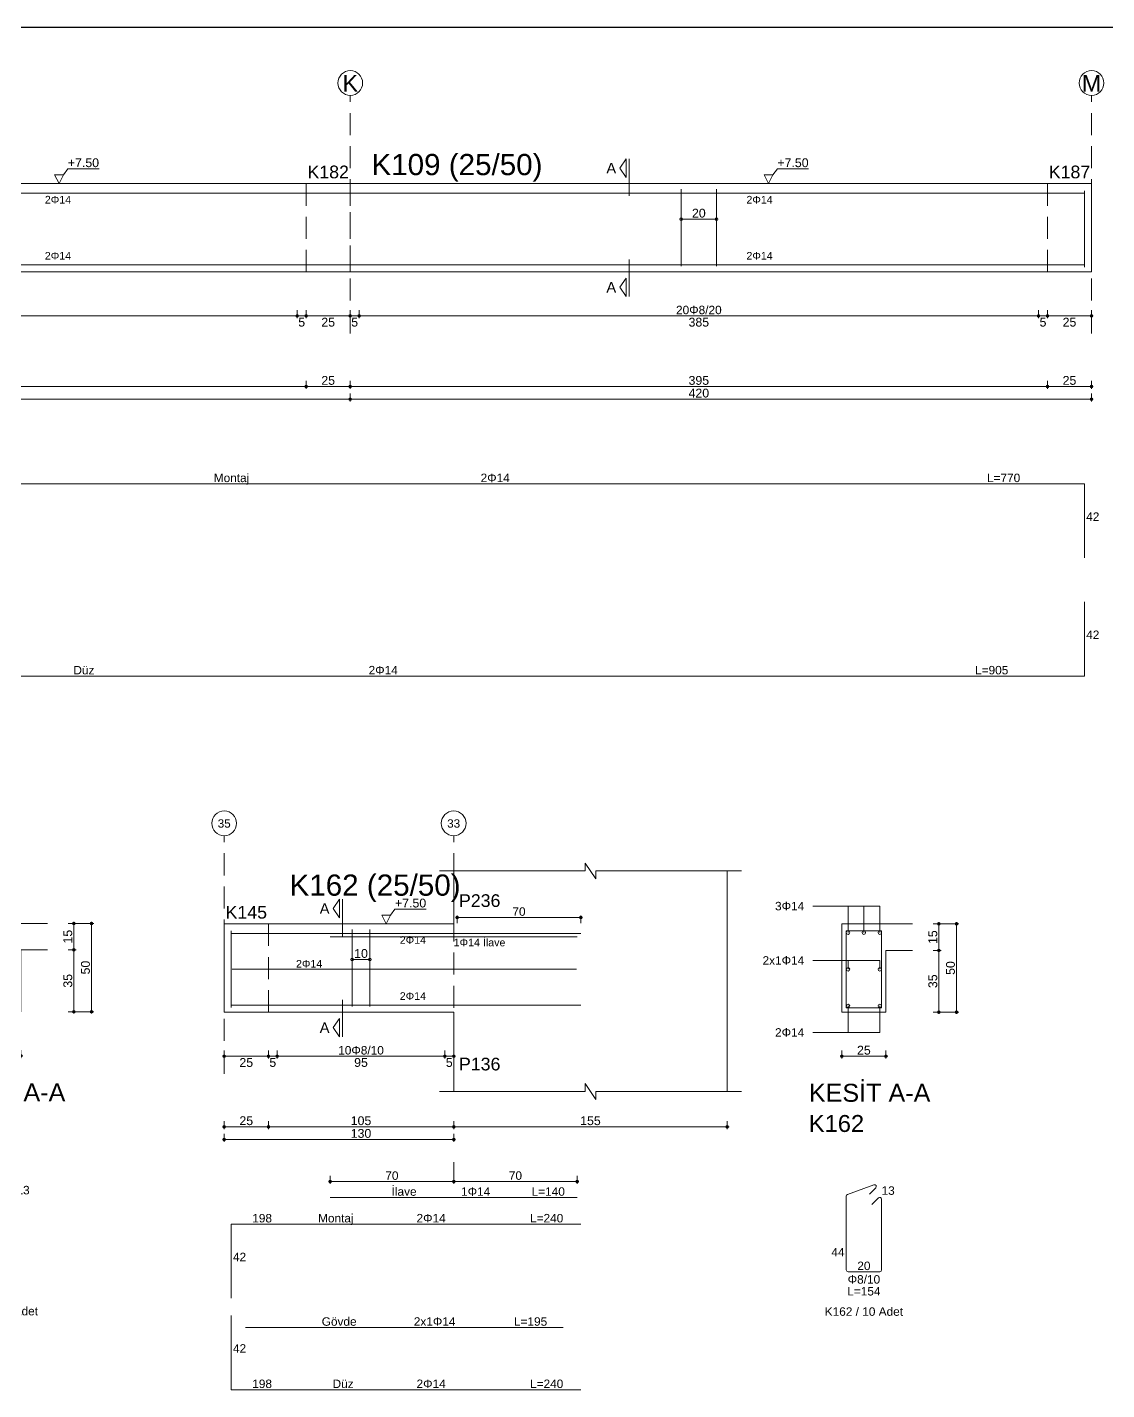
# Model space of a CAD drawing. Header units: millimetres. Extents: x 2232 to 85269, y -3593 to 5869.
# Drawn here: x 37209 to 38127, y -251 to 907 of the extents above; entities that cross this region are included whole.
import ezdxf

# ---------------------------------------------------------------- set-up
doc = ezdxf.new("R2010")
doc.units = ezdxf.units.MM
doc.linetypes.add('DASHDOT2', pattern=[12.7, 6.35, -3.175, 0, -3.175])
doc.linetypes.add('DASHED4', pattern=[18.75, 12.5, -6.25])
doc.layers.add('aks', color=251, linetype='DASHDOT2', lineweight=35)
for name, color, linetype in [('Donatı Topl. Uzun. Yazısı', 7, 'Continuous'), ('Donatı Uz. Yazısı', 7, 'Continuous'), ('Donatı Yazısı', 7, 'Continuous'), ('Donatı Çizgisi', 7, 'Continuous'), ('Kiriş', 7, 'Continuous'), ('Standart', 7, 'Continuous'), ('Ölçülendirme', 7, 'Continuous')]:
    doc.layers.add(name, color=color, linetype=linetype)
doc.styles.add('arial_1_18', font='arial.ttf', dxfattribs={"height": 0.2})

# ---------------------------------------------------------------- blocks, each defined once
blk = doc.blocks.new('IDE1089Entity7391')
at = {"layer": 'aks', "color": 30, "linetype": 'DASHED4', "lineweight": 5}
for points in [[(3787.61, 2047), (3787.61, 2182)], [(4207.61, 2047), (4207.61, 2182)]]:
    blk.add_lwpolyline(points, dxfattribs=at)
at = {"layer": 'aks', "color": 1, "linetype": 'Continuous', "lineweight": 5}
for centre in [(3787.61, 2189), (4207.61, 2189)]:
    blk.add_circle(centre, 7, dxfattribs=at)
at = {"layer": 'Donatı Çizgisi', "color": 5, "linetype": 'Continuous', "lineweight": 5}
for points in [[(2386.61, 2126.6), (4203.61, 2126.6)], [(3975.11, 2085.2), (3975.11, 2128.8)], [(3995.11, 2085.2), (3995.11, 2128.8)], [(4203.61, 2084.6), (4203.61, 2128)], [(2386.61, 2086), (4203.61, 2086)], [(3475.61, 1961.9), (4203.61, 1961.9)], [(4203.61, 1919.9), (4203.61, 1961.9)], [(4203.61, 1852.95), (4203.61, 1894.95)], [(3340.61, 1852.95), (4203.61, 1852.95)]]:
    blk.add_lwpolyline(points, dxfattribs=at)
at = {"layer": 'Kiriş', "color": 1, "linetype": 'Continuous', "lineweight": 5}
for points in [[(2407.61, 2132), (4207.61, 2132)], [(4207.61, 2082), (4207.61, 2132)], [(2407.61, 2082), (4207.61, 2082)]]:
    blk.add_lwpolyline(points, dxfattribs=at)
at = {"layer": 'Kiriş', "color": 1, "linetype": 'DASHED4', "lineweight": 5}
for points in [[(3762.61, 2082), (3762.61, 2132)], [(3787.61, 2082), (3787.61, 2132)], [(4182.61, 2082), (4182.61, 2132)], [(4207.61, 2082), (4207.61, 2132)]]:
    blk.add_lwpolyline(points, dxfattribs=at)
at = {"layer": 'Ölçülendirme', "color": 1, "linetype": 'Continuous', "lineweight": 5}
for points in [[(3625.11, 2137), (3627.61, 2140.33)], [(3627.61, 2140.33), (3645.28, 2140.33)], [(3940.36, 2140.75), (3943.86, 2146)], [(3943.86, 2135.5), (3940.36, 2140.75)], [(3943.86, 2135.5), (3943.86, 2146)], [(3945.61, 2125), (3945.61, 2146)], [(4027.11, 2137), (4029.61, 2140.33)], [(4029.61, 2140.33), (4047.28, 2140.33)], [(3622.61, 2132), (3620.11, 2137)], [(3620.11, 2137), (3625.11, 2137)], [(3625.11, 2137), (3622.61, 2132)], [(3622.61, 2132), (3622.61, 2132)], [(4024.61, 2132), (4022.11, 2137)], [(4022.11, 2137), (4027.11, 2137)], [(4027.11, 2137), (4024.61, 2132)], [(4024.61, 2132), (4024.61, 2132)], [(3975.11, 2111.8), (3995.11, 2111.8)], [(3945.61, 2068), (3945.61, 2089)], [(3940.36, 2073.25), (3943.86, 2078.5)], [(3943.86, 2068), (3943.86, 2078.5)], [(3943.86, 2068), (3940.36, 2073.25)], [(2406.61, 2057), (4208.61, 2057)], [(3757.61, 2055.75), (3757.61, 2060.25)], [(3762.61, 2055.75), (3762.61, 2060.25)], [(3787.61, 2055.75), (3787.61, 2060.25)], [(3792.61, 2055.75), (3792.61, 2060.25)], [(4177.61, 2055.75), (4177.61, 2060.25)], [(4182.61, 2055.75), (4182.61, 2060.25)], [(4207.61, 2055.75), (4207.61, 2060.25)], [(2381.61, 2017), (4208.61, 2017)], [(3762.61, 2015.75), (3762.61, 2020.25)], [(3787.61, 2015.75), (3787.61, 2020.25)], [(4182.61, 2015.75), (4182.61, 2020.25)], [(4207.61, 2015.75), (4207.61, 2020.25)], [(2406.61, 2009.8), (4208.61, 2009.8)], [(3787.61, 2008.55), (3787.61, 2013.05)], [(4207.61, 2008.55), (4207.61, 2013.05)]]:
    blk.add_lwpolyline(points, dxfattribs=at)
for centre in [(3975.11, 2111.8), (3995.11, 2111.8), (3757.61, 2057), (3757.61, 2057), (3762.61, 2057), (3762.61, 2057), (3787.61, 2057), (3787.61, 2057), (3792.61, 2057), (3792.61, 2057), (4177.61, 2057), (4177.61, 2057), (4182.61, 2057), (4182.61, 2057), (4207.61, 2057), (3762.61, 2017), (3762.61, 2017), (3787.61, 2017), (3787.61, 2017), (4182.61, 2017), (4182.61, 2017), (4207.61, 2017), (3787.61, 2009.8), (3787.61, 2009.8), (4207.61, 2009.8)]:
    blk.add_circle(centre, 0.75, dxfattribs=at)
at = {"layer": 'aks', "color": 1, "linetype": 'Continuous', "lineweight": 5, "style": 'arial_1_18'}
for s, p in [('K', (3783.21, 2184.12)), ('M', (4202.11, 2184.12))]:
    blk.add_text(s, height=9.45, dxfattribs=at).set_placement(p)
at = {"layer": 'Donatı Topl. Uzun. Yazısı', "color": 1, "linetype": 'Continuous', "lineweight": 5, "style": 'arial_1_18'}
for s, p in [('L=770', (4148.37, 1962.86)), ('L=905', (4141.62, 1853.91))]:
    blk.add_text(s, height=4.8, dxfattribs=at).set_placement(p)
at = {"layer": 'Donatı Uz. Yazısı', "color": 1, "linetype": 'Continuous', "lineweight": 5, "style": 'arial_1_18'}
for p in [(4204.57, 1940.9), (4204.57, 1873.95)]:
    blk.add_text('42', height=4.8, dxfattribs=at).set_placement(p)
at = {"layer": 'Donatı Yazısı', "color": 5, "linetype": 'Continuous', "lineweight": 5, "style": 'arial_1_18'}
for p in [(3614.57, 2120.72), (4012.07, 2120.72), (3614.57, 2088.96), (4012.07, 2088.96)]:
    blk.add_text('2Φ14', height=4.32, rotation=360, dxfattribs=at).set_placement(p)
at = {"layer": 'Donatı Yazısı', "color": 1, "linetype": 'Continuous', "lineweight": 5, "style": 'arial_1_18'}
for s, p in [('Montaj', (3710.28, 1962.86)), ('Düz', (3630.74, 1853.91))]:
    blk.add_text(s, height=4.8, dxfattribs=at).set_placement(p)
at = {"layer": 'Donatı Yazısı', "color": 5, "linetype": 'Continuous', "lineweight": 5, "style": 'arial_1_18'}
for p in [(3861.45, 1962.86), (3798, 1853.91)]:
    blk.add_text('2Φ14', height=4.8, dxfattribs=at).set_placement(p)
at = {"layer": 'Kiriş', "color": 1, "linetype": 'Continuous', "lineweight": 5, "style": 'arial_1_18'}
for s, height, p in [('K109 (25/50)', 12, (3799.61, 2136.8)), ('K182', 7.2, (3763.36, 2135)), ('K187', 7.2, (4183.36, 2135))]:
    blk.add_text(s, height=height, dxfattribs=at).set_placement(p)
at = {"layer": 'Ölçülendirme', "color": 1, "linetype": 'Continuous', "lineweight": 5, "style": 'arial_1_18'}
for s, height, p in [('+7.50', 5, (3627.61, 2141.33)), ('+7.50', 5, (4029.61, 2141.33)), ('A', 5.95, (3932.72, 2137.77)), ('A', 5.95, (3932.72, 2070.27)), ('5', 5, (3758.16, 2051)), ('25', 5, (3771.22, 2051)), ('5', 5, (3788.16, 2051)), ('385', 5, (3979.28, 2051)), ('5', 5, (4178.16, 2051)), ('25', 5, (4191.22, 2051)), ('25', 5, (3771.22, 2018)), ('395', 5, (3979.28, 2018)), ('25', 5, (4191.22, 2018)), ('420', 5, (3979.28, 2010.8))]:
    blk.add_text(s, height=height, dxfattribs=at).set_placement(p)
blk.add_text('20', height=5, rotation=360, dxfattribs=at).set_placement((3981.22, 2112.76))
at = {"layer": 'Ölçülendirme', "color": 5, "linetype": 'Continuous', "lineweight": 5, "style": 'arial_1_18'}
blk.add_text('20Φ8/20', height=4.8, dxfattribs=at).set_placement((3972.18, 2058))
blk = doc.blocks.new('IDE1089Entity7425')
at = {"layer": 'aks', "color": 30, "linetype": 'DASHED4', "lineweight": 5}
for points in [[(4150.56, 1648.65), (4150.56, 1783.65)], [(4280.56, 1648.65), (4280.56, 1783.65)], [(4150.56, 1587.65), (4150.56, 1598.65)]]:
    blk.add_lwpolyline(points, dxfattribs=at)
at = {"layer": 'aks', "color": 1, "linetype": 'Continuous', "lineweight": 5}
for centre in [(4150.56, 1790.65), (4280.56, 1790.65)]:
    blk.add_circle(centre, 7, dxfattribs=at)
at = {"layer": 'Donatı Çizgisi', "color": 5, "linetype": 'Continuous', "lineweight": 5}
for points in [[(4198.06, 1686.85), (4198.06, 1730.45)], [(4208.06, 1686.85), (4208.06, 1730.45)], [(4276.56, 1686.25), (4276.56, 1729.65)], [(4347.98, 1686.15), (4347.98, 1729.75)], [(4347.98, 1729.75), (4367.98, 1729.75)], [(4367.98, 1686.15), (4367.98, 1729.75)], [(4078.56, 1728.25), (4276.56, 1728.25)], [(4080.56, 1726.25), (4220.56, 1726.25)], [(4081.06, 1707.95), (4276.06, 1707.95)], [(4078.56, 1687.65), (4276.56, 1687.65)], [(4347.98, 1686.15), (4367.98, 1686.15)], [(4348.65, 1580.39), (4363.66, 1585.86)], [(4361.09, 1580.54), (4364.73, 1584.18)], [(4080.56, 1578.65), (4220.56, 1578.65)], [(4347.98, 1537.57), (4347.98, 1579.44)], [(4362.47, 1574.63), (4366.24, 1578.41)], [(4367.98, 1537.57), (4367.98, 1577.69)], [(4078.56, 1563.55), (4276.56, 1563.55)], [(4276.56, 1521.55), (4276.56, 1563.55)], [(4349, 1536.55), (4366.96, 1536.55)], [(4276.56, 1469.7), (4276.56, 1511.7)], [(4088.56, 1505), (4268.56, 1505)], [(4078.56, 1469.7), (4276.56, 1469.7)]]:
    blk.add_lwpolyline(points, dxfattribs=at)
for centre in [(4348.98, 1728.75), (4354.98, 1728.75), (4360.98, 1728.75), (4366.98, 1728.75), (4348.98, 1707.95), (4366.98, 1707.95), (4348.98, 1687.15), (4366.98, 1687.15)]:
    blk.add_circle(centre, 1, dxfattribs=at)
for centre, start, end in [((4364.01, 1584.9), 315, 110), ((4349, 1579.44), 110, 180), ((4366.96, 1577.69), 0, 135), ((4349, 1537.57), 180, 270), ((4366.96, 1537.57), 270, 0)]:
    blk.add_arc(centre, 1.02, start, end, dxfattribs=at)
at = {"layer": 'Kiriş', "color": 1, "linetype": 'Continuous', "lineweight": 5}
for points in [[(4072.56, 1763.65), (4072.56, 1768.15)], [(4078.56, 1759.15), (4072.56, 1768.15)], [(3992.56, 1763.65), (4072.56, 1763.65)], [(4000.56, 1638.65), (4000.56, 1763.65)], [(4078.56, 1759.15), (4078.56, 1763.65)], [(4078.56, 1763.65), (4158.56, 1763.65)], [(4150.56, 1733.65), (4150.56, 1763.65)], [(4150.56, 1733.65), (4280.56, 1733.65)], [(4280.56, 1683.65), (4280.56, 1733.65)], [(4330.48, 1733.65), (4385.48, 1733.65)], [(4330.48, 1718.65), (4345.48, 1718.65)], [(4345.48, 1683.65), (4345.48, 1718.65)], [(4370.48, 1718.65), (4385.48, 1718.65)], [(4370.48, 1683.65), (4370.48, 1718.65)], [(4150.56, 1683.65), (4280.56, 1683.65)], [(4150.56, 1638.65), (4150.56, 1683.65)], [(4345.48, 1683.65), (4370.48, 1683.65)], [(3992.56, 1638.65), (4072.56, 1638.65)], [(4078.56, 1634.15), (4072.56, 1643.15)], [(4072.56, 1638.65), (4072.56, 1643.15)], [(4078.56, 1638.65), (4158.56, 1638.65)], [(4078.56, 1634.15), (4078.56, 1638.65)]]:
    blk.add_lwpolyline(points, dxfattribs=at)
at = {"layer": 'Kiriş', "color": 1, "linetype": 'DASHED4', "lineweight": 5}
for points in [[(4255.56, 1683.65), (4255.56, 1733.65)], [(4280.56, 1683.65), (4280.56, 1733.65)]]:
    blk.add_lwpolyline(points, dxfattribs=at)
at = {"layer": 'Ölçülendirme', "color": 1, "linetype": 'Continuous', "lineweight": 5}
for points in [[(4187.31, 1742.4), (4190.81, 1747.65)], [(4190.81, 1737.15), (4190.81, 1747.65)], [(4192.56, 1726.65), (4192.56, 1747.65)], [(4077.56, 1737.25), (4149.56, 1737.25)], [(4078.56, 1734), (4078.56, 1738.5)], [(4148.56, 1734), (4148.56, 1738.5)], [(4190.81, 1737.15), (4187.31, 1742.4)], [(4211.06, 1733.65), (4208.56, 1738.65)], [(4208.56, 1738.65), (4213.56, 1738.65)], [(4213.56, 1738.65), (4211.06, 1733.65)], [(4213.56, 1738.65), (4216.06, 1741.98)], [(4216.06, 1741.98), (4233.74, 1741.98)], [(4328.98, 1743.75), (4366.98, 1743.75)], [(4348.98, 1728.75), (4348.98, 1743.75)], [(4354.98, 1728.75), (4354.98, 1743.75)], [(4360.98, 1728.75), (4360.98, 1743.75)], [(4366.98, 1728.75), (4366.98, 1743.75)], [(4211.06, 1733.65), (4211.06, 1733.65)], [(4397.23, 1733.65), (4411.73, 1733.65)], [(4400.48, 1682.65), (4400.48, 1734.65)], [(4410.48, 1682.65), (4410.48, 1734.65)], [(4397.23, 1718.65), (4401.73, 1718.65)], [(4198.06, 1713.45), (4208.06, 1713.45)], [(4328.98, 1712.95), (4366.98, 1712.95)], [(4348.98, 1707.95), (4348.98, 1712.95)], [(4366.98, 1707.95), (4366.98, 1712.95)], [(4192.56, 1669.65), (4192.56, 1690.65)], [(4348.98, 1672.15), (4348.98, 1687.15)], [(4366.98, 1672.15), (4366.98, 1687.15)], [(4397.23, 1683.65), (4411.73, 1683.65)], [(4187.31, 1674.9), (4190.81, 1680.15)], [(4190.81, 1669.65), (4190.81, 1680.15)], [(4190.81, 1669.65), (4187.31, 1674.9)], [(4328.98, 1672.15), (4366.98, 1672.15)], [(4150.56, 1657.4), (4150.56, 1661.9)], [(4155.56, 1657.4), (4155.56, 1661.9)], [(4250.56, 1657.4), (4250.56, 1661.9)], [(4255.56, 1657.4), (4255.56, 1661.9)], [(4280.56, 1657.4), (4280.56, 1661.9)], [(4345.48, 1657.4), (4345.48, 1661.9)], [(4370.48, 1657.4), (4370.48, 1661.9)], [(4149.56, 1658.65), (4281.56, 1658.65)], [(4344.48, 1658.65), (4371.48, 1658.65)], [(4000.56, 1617.4), (4000.56, 1621.9)], [(4150.56, 1617.4), (4150.56, 1621.9)], [(4255.56, 1617.4), (4255.56, 1621.9)], [(4280.56, 1617.4), (4280.56, 1621.9)], [(3999.56, 1618.65), (4281.56, 1618.65)], [(4150.56, 1610.2), (4150.56, 1614.7)], [(4280.56, 1610.2), (4280.56, 1614.7)], [(4149.56, 1611.45), (4281.56, 1611.45)], [(4080.56, 1586.4), (4080.56, 1590.9)], [(4150.56, 1586.4), (4150.56, 1590.9)], [(4150.56, 1586.4), (4150.56, 1590.9)], [(4220.56, 1586.4), (4220.56, 1590.9)], [(4079.56, 1587.65), (4151.56, 1587.65)], [(4149.56, 1587.65), (4221.56, 1587.65)]]:
    blk.add_lwpolyline(points, dxfattribs=at)
for centre in [(4078.56, 1737.25), (4148.56, 1737.25), (4400.48, 1733.65), (4410.48, 1733.65), (4198.06, 1713.45), (4208.06, 1713.45), (4400.48, 1718.65), (4400.48, 1683.65), (4410.48, 1683.65), (4150.56, 1658.65), (4155.56, 1658.65), (4155.56, 1658.65), (4250.56, 1658.65), (4250.56, 1658.65), (4255.56, 1658.65), (4255.56, 1658.65), (4280.56, 1658.65), (4345.48, 1658.65), (4370.48, 1658.65), (4000.56, 1618.65), (4150.56, 1618.65), (4150.56, 1618.65), (4255.56, 1618.65), (4255.56, 1618.65), (4280.56, 1618.65), (4150.56, 1611.45), (4280.56, 1611.45), (4080.56, 1587.65), (4150.56, 1587.65), (4150.56, 1587.65), (4220.56, 1587.65)]:
    blk.add_circle(centre, 0.75, dxfattribs=at)
at = {"layer": 'aks', "color": 1, "linetype": 'Continuous', "lineweight": 5, "style": 'arial_1_18'}
for s, p in [('3', (4146.89, 1785.77)), ('1', (4276.89, 1785.77))]:
    blk.add_text(s, height=9.45, dxfattribs=at).set_placement(p)
at = {"layer": 'Donatı Topl. Uzun. Yazısı', "color": 1, "linetype": 'Continuous', "lineweight": 5, "style": 'arial_1_18'}
for s, p in [('L=140', (4194.73, 1579.61)), ('L=240', (4247.83, 1564.51)), ('L=154', (4348.57, 1523.11)), ('L=195', (4240.73, 1505.96)), ('L=240', (4247.83, 1470.66))]:
    blk.add_text(s, height=4.8, dxfattribs=at).set_placement(p)
at = {"layer": 'Donatı Uz. Yazısı', "color": 1, "linetype": 'Continuous', "lineweight": 5, "style": 'arial_1_18'}
for s, p in [('13', (4367.98, 1580.15)), ('198', (4090.44, 1564.51)), ('42', (4277.52, 1542.55)), ('44', (4339.56, 1545.27)), ('20', (4354.25, 1537.51)), ('42', (4277.52, 1490.7)), ('198', (4090.44, 1470.66))]:
    blk.add_text(s, height=4.8, dxfattribs=at).set_placement(p)
at = {"layer": 'Donatı Yazısı', "color": 5, "linetype": 'Continuous', "lineweight": 5, "style": 'arial_1_18'}
for s, height, p in [('4Φ14', 4.8, (4307.65, 1741.35)), ('2Φ14 İlave', 4.32, (4121.25, 1720.97)), ('2x1Φ14', 4.8, (4300.56, 1710.55)), ('2Φ14', 4.8, (4307.65, 1669.75)), ('2Φ14', 4.8, (4154.76, 1579.61)), ('2Φ14', 4.8, (4183.5, 1564.51)), ('Φ8/10', 4.8, (4348.78, 1529.83)), ('K161 / 10 Adet', 4.8, (4335.8, 1511.59)), ('2x1Φ14', 4.8, (4183.96, 1505.96)), ('2Φ14', 4.8, (4183.5, 1470.66))]:
    blk.add_text(s, height=height, dxfattribs=at).set_placement(p)
for p in [(4225.02, 1722.37), (4166.22, 1708.91), (4225.02, 1690.61)]:
    blk.add_text('2Φ14', height=4.32, rotation=360, dxfattribs=at).set_placement(p)
at = {"layer": 'Donatı Yazısı', "color": 1, "linetype": 'Continuous', "lineweight": 5, "style": 'arial_1_18'}
for s, p in [('İlave', (4115.4, 1579.61)), ('Montaj', (4127.74, 1564.51)), ('Gövde', (4131.81, 1505.96)), ('Düz', (4135.94, 1470.66))]:
    blk.add_text(s, height=4.8, dxfattribs=at).set_placement(p)
at = {"layer": 'Kiriş', "color": 1, "linetype": 'Continuous', "lineweight": 5, "style": 'arial_1_18'}
for s, height, p in [('K161 (25/50)', 12, (4162.56, 1749.65)), ('P235', 7.2, (4003.56, 1743.25)), ('K101', 7.2, (4256.32, 1736.65)), ('P135', 7.2, (4003.56, 1650.65)), ('KESİT A-A', 10.2, (4326.78, 1632.85)), ('K161', 9.6, (4326.78, 1615.77))]:
    blk.add_text(s, height=height, dxfattribs=at).set_placement(p)
at = {"layer": 'Ölçülendirme', "color": 1, "linetype": 'Continuous', "lineweight": 5, "style": 'arial_1_18'}
for s, height, p in [('A', 5.95, (4179.67, 1739.42)), ('+7.50', 5, (4216.06, 1742.98)), ('70', 4.8, (4109.83, 1738.25)), ('A', 5.95, (4179.67, 1671.92)), ('25', 5, (4354.1, 1659.61)), ('5', 5, (4151.12, 1652.65)), ('95', 5, (4199.18, 1652.65)), ('5', 5, (4251.12, 1652.65)), ('25', 5, (4264.18, 1652.65)), ('150', 5, (4069.74, 1619.65)), ('105', 5, (4197.24, 1619.65)), ('25', 5, (4264.18, 1619.65)), ('130', 5, (4197.24, 1612.45))]:
    blk.add_text(s, height=height, dxfattribs=at).set_placement(p)
for s, rotation, p in [('15', 90, (4399.52, 1722.27)), ('10', 360, (4199.18, 1714.41)), ('50', 90, (4409.52, 1704.77)), ('35', 90, (4399.52, 1697.27))]:
    blk.add_text(s, height=5, rotation=rotation, dxfattribs=at).set_placement(p)
at = {"layer": 'Ölçülendirme', "color": 5, "linetype": 'Continuous', "lineweight": 5, "style": 'arial_1_18'}
for s, p in [('10Φ8/10', (4190.14, 1659.65)), ('70', (4111.83, 1588.65)), ('70', (4181.83, 1588.65))]:
    blk.add_text(s, height=4.8, dxfattribs=at).set_placement(p)
blk = doc.blocks.new('IDE1089Entity7426')
at = {"layer": 'aks', "color": 30, "linetype": 'DASHED4', "lineweight": 5}
for points in [[(4678.27, 1648.65), (4678.27, 1783.65)], [(4808.27, 1648.65), (4808.27, 1783.65)], [(4808.27, 1587.65), (4808.27, 1598.65)]]:
    blk.add_lwpolyline(points, dxfattribs=at)
at = {"layer": 'aks', "color": 1, "linetype": 'Continuous', "lineweight": 5}
for centre in [(4678.27, 1790.65), (4808.27, 1790.65)]:
    blk.add_circle(centre, 7, dxfattribs=at)
at = {"layer": 'Donatı Çizgisi', "color": 5, "linetype": 'Continuous', "lineweight": 5}
for points in [[(4682.27, 1686.25), (4682.27, 1729.65)], [(4750.77, 1686.85), (4750.77, 1730.45)], [(4760.77, 1686.85), (4760.77, 1730.45)], [(5030.69, 1686.15), (5030.69, 1729.75)], [(5030.69, 1729.75), (5050.69, 1729.75)], [(5050.69, 1686.15), (5050.69, 1729.75)], [(4682.27, 1728.25), (4880.27, 1728.25)], [(4738.27, 1726.25), (4878.27, 1726.25)], [(4682.77, 1707.95), (4877.77, 1707.95)], [(4682.27, 1687.65), (4880.27, 1687.65)], [(5030.69, 1686.15), (5050.69, 1686.15)], [(5031.36, 1580.39), (5046.36, 1585.86)], [(5043.79, 1580.54), (5047.43, 1584.18)], [(4738.27, 1578.65), (4878.27, 1578.65)], [(5030.69, 1537.57), (5030.69, 1579.44)], [(5045.17, 1574.63), (5048.94, 1578.41)], [(5050.69, 1537.57), (5050.69, 1577.69)], [(4682.27, 1521.55), (4682.27, 1563.55)], [(4682.27, 1563.55), (4880.27, 1563.55)], [(5031.71, 1536.55), (5049.67, 1536.55)], [(4682.27, 1469.7), (4682.27, 1511.7)], [(4690.27, 1505), (4870.27, 1505)], [(4682.27, 1469.7), (4880.27, 1469.7)]]:
    blk.add_lwpolyline(points, dxfattribs=at)
for centre in [(5031.69, 1728.75), (5040.69, 1728.75), (5049.69, 1728.75), (5031.69, 1707.95), (5049.69, 1707.95), (5031.69, 1687.15), (5049.69, 1687.15)]:
    blk.add_circle(centre, 1, dxfattribs=at)
for centre, start, end in [((5046.71, 1584.9), 315, 110), ((5031.71, 1579.44), 110, 180), ((5049.67, 1577.69), 0, 135), ((5031.71, 1537.57), 180, 270), ((5049.67, 1537.57), 270, 0)]:
    blk.add_arc(centre, 1.02, start, end, dxfattribs=at)
at = {"layer": 'Kiriş', "color": 1, "linetype": 'Continuous', "lineweight": 5}
for points in [[(4882.77, 1763.65), (4882.77, 1768.15)], [(4888.77, 1759.15), (4882.77, 1768.15)], [(4800.27, 1763.65), (4882.77, 1763.65)], [(4808.27, 1733.65), (4808.27, 1763.65)], [(4888.77, 1759.15), (4888.77, 1763.65)], [(4888.77, 1763.65), (4971.27, 1763.65)], [(4963.27, 1638.65), (4963.27, 1763.65)], [(4678.27, 1683.65), (4678.27, 1733.65)], [(4678.27, 1733.65), (4808.27, 1733.65)], [(5028.19, 1683.65), (5028.19, 1733.65)], [(5028.19, 1733.65), (5068.19, 1733.65)], [(5053.19, 1718.65), (5068.19, 1718.65)], [(5053.19, 1683.65), (5053.19, 1718.65)], [(4678.27, 1683.65), (4808.27, 1683.65)], [(4808.27, 1638.65), (4808.27, 1683.65)], [(5028.19, 1683.65), (5053.19, 1683.65)], [(4800.27, 1638.65), (4882.77, 1638.65)], [(4888.77, 1634.15), (4882.77, 1643.15)], [(4882.77, 1638.65), (4882.77, 1643.15)], [(4888.77, 1638.65), (4971.27, 1638.65)], [(4888.77, 1634.15), (4888.77, 1638.65)]]:
    blk.add_lwpolyline(points, dxfattribs=at)
at = {"layer": 'Kiriş', "color": 1, "linetype": 'DASHED4', "lineweight": 5}
for points in [[(4678.27, 1683.65), (4678.27, 1733.65)], [(4703.27, 1683.65), (4703.27, 1733.65)]]:
    blk.add_lwpolyline(points, dxfattribs=at)
at = {"layer": 'Ölçülendirme', "color": 1, "linetype": 'Continuous', "lineweight": 5}
for points in [[(4740.02, 1742.4), (4743.52, 1747.65)], [(4743.52, 1737.15), (4743.52, 1747.65)], [(4745.27, 1726.65), (4745.27, 1747.65)], [(4743.52, 1737.15), (4740.02, 1742.4)], [(4770.02, 1733.65), (4767.52, 1738.65)], [(4767.52, 1738.65), (4772.52, 1738.65)], [(4772.52, 1738.65), (4770.02, 1733.65)], [(4772.52, 1738.65), (4775.02, 1741.98)], [(4775.02, 1741.98), (4792.69, 1741.98)], [(4809.27, 1737.25), (4881.27, 1737.25)], [(4810.27, 1734), (4810.27, 1738.5)], [(4880.27, 1734), (4880.27, 1738.5)], [(5011.69, 1743.75), (5049.69, 1743.75)], [(5031.69, 1728.75), (5031.69, 1743.75)], [(5040.69, 1728.75), (5040.69, 1743.75)], [(5049.69, 1728.75), (5049.69, 1743.75)], [(4770.02, 1733.65), (4770.02, 1733.65)], [(5079.94, 1733.65), (5094.44, 1733.65)], [(5083.19, 1682.65), (5083.19, 1734.65)], [(5093.19, 1682.65), (5093.19, 1734.65)], [(5079.94, 1718.65), (5084.44, 1718.65)], [(4750.77, 1713.45), (4760.77, 1713.45)], [(5011.69, 1712.95), (5049.69, 1712.95)], [(5031.69, 1707.95), (5031.69, 1712.95)], [(5049.69, 1707.95), (5049.69, 1712.95)], [(4745.27, 1669.65), (4745.27, 1690.65)], [(5031.69, 1672.15), (5031.69, 1687.15)], [(5049.69, 1672.15), (5049.69, 1687.15)], [(5079.94, 1683.65), (5094.44, 1683.65)], [(4740.02, 1674.9), (4743.52, 1680.15)], [(4743.52, 1669.65), (4743.52, 1680.15)], [(4743.52, 1669.65), (4740.02, 1674.9)], [(5011.69, 1672.15), (5049.69, 1672.15)], [(4678.27, 1657.4), (4678.27, 1661.9)], [(4703.27, 1657.4), (4703.27, 1661.9)], [(4708.27, 1657.4), (4708.27, 1661.9)], [(4803.27, 1657.4), (4803.27, 1661.9)], [(4808.27, 1657.4), (4808.27, 1661.9)], [(5028.19, 1657.4), (5028.19, 1661.9)], [(5053.19, 1657.4), (5053.19, 1661.9)], [(4677.27, 1658.65), (4809.27, 1658.65)], [(5027.19, 1658.65), (5054.19, 1658.65)], [(4678.27, 1617.4), (4678.27, 1621.9)], [(4703.27, 1617.4), (4703.27, 1621.9)], [(4808.27, 1617.4), (4808.27, 1621.9)], [(4963.27, 1617.4), (4963.27, 1621.9)], [(4677.27, 1618.65), (4964.27, 1618.65)], [(4678.27, 1610.2), (4678.27, 1614.7)], [(4808.27, 1610.2), (4808.27, 1614.7)], [(4677.27, 1611.45), (4809.27, 1611.45)], [(4738.27, 1586.4), (4738.27, 1590.9)], [(4808.27, 1586.4), (4808.27, 1590.9)], [(4808.27, 1586.4), (4808.27, 1590.9)], [(4878.27, 1586.4), (4878.27, 1590.9)], [(4737.27, 1587.65), (4809.27, 1587.65)], [(4807.27, 1587.65), (4879.27, 1587.65)]]:
    blk.add_lwpolyline(points, dxfattribs=at)
for centre in [(4810.27, 1737.25), (4880.27, 1737.25), (5083.19, 1733.65), (5093.19, 1733.65), (4750.77, 1713.45), (4760.77, 1713.45), (5083.19, 1718.65), (5083.19, 1683.65), (5093.19, 1683.65), (4678.27, 1658.65), (4703.27, 1658.65), (4703.27, 1658.65), (4708.27, 1658.65), (4708.27, 1658.65), (4803.27, 1658.65), (4803.27, 1658.65), (4808.27, 1658.65), (5028.19, 1658.65), (5053.19, 1658.65), (4678.27, 1618.65), (4703.27, 1618.65), (4703.27, 1618.65), (4808.27, 1618.65), (4808.27, 1618.65), (4963.27, 1618.65), (4678.27, 1611.45), (4808.27, 1611.45), (4738.27, 1587.65), (4808.27, 1587.65), (4808.27, 1587.65), (4878.27, 1587.65)]:
    blk.add_circle(centre, 0.75, dxfattribs=at)
at = {"layer": 'aks', "color": 1, "linetype": 'Continuous', "lineweight": 5, "style": 'arial_1_18'}
for s, p in [('35', (4674.6, 1788.21)), ('33', (4804.6, 1788.21))]:
    blk.add_text(s, height=4.725, dxfattribs=at).set_placement(p)
at = {"layer": 'Donatı Topl. Uzun. Yazısı', "color": 1, "linetype": 'Continuous', "lineweight": 5, "style": 'arial_1_18'}
for s, p in [('L=140', (4852.43, 1579.61)), ('L=240', (4851.53, 1564.51)), ('L=154', (5031.27, 1523.11)), ('L=195', (4842.43, 1505.96)), ('L=240', (4851.53, 1470.66))]:
    blk.add_text(s, height=4.8, dxfattribs=at).set_placement(p)
at = {"layer": 'Donatı Uz. Yazısı', "color": 1, "linetype": 'Continuous', "lineweight": 5, "style": 'arial_1_18'}
for s, p in [('13', (5050.69, 1580.15)), ('198', (4694.15, 1564.51)), ('42', (4683.23, 1542.55)), ('44', (5022.27, 1545.27)), ('20', (5036.96, 1537.51)), ('42', (4683.23, 1490.7)), ('198', (4694.15, 1470.66))]:
    blk.add_text(s, height=4.8, dxfattribs=at).set_placement(p)
at = {"layer": 'Donatı Yazısı', "color": 5, "linetype": 'Continuous', "lineweight": 5, "style": 'arial_1_18'}
for s, height, p in [('3Φ14', 4.8, (4990.35, 1741.35)), ('1Φ14 İlave', 4.32, (4808.27, 1720.97)), ('2x1Φ14', 4.8, (4983.27, 1710.55)), ('2Φ14', 4.8, (4990.35, 1669.75)), ('1Φ14', 4.8, (4812.47, 1579.61)), ('2Φ14', 4.8, (4787.21, 1564.51)), ('Φ8/10', 4.8, (5031.49, 1529.83)), ('K162 / 10 Adet', 4.8, (5018.5, 1511.59)), ('2x1Φ14', 4.8, (4785.67, 1505.96)), ('2Φ14', 4.8, (4787.21, 1470.66))]:
    blk.add_text(s, height=height, dxfattribs=at).set_placement(p)
for p in [(4777.73, 1722.37), (4718.93, 1708.91), (4777.73, 1690.61)]:
    blk.add_text('2Φ14', height=4.32, rotation=360, dxfattribs=at).set_placement(p)
at = {"layer": 'Donatı Yazısı', "color": 1, "linetype": 'Continuous', "lineweight": 5, "style": 'arial_1_18'}
for s, p in [('İlave', (4773.1, 1579.61)), ('Montaj', (4731.44, 1564.51)), ('Gövde', (4733.51, 1505.96)), ('Düz', (4739.65, 1470.66))]:
    blk.add_text(s, height=4.8, dxfattribs=at).set_placement(p)
at = {"layer": 'Kiriş', "color": 1, "linetype": 'Continuous', "lineweight": 5, "style": 'arial_1_18'}
for s, height, p in [('K162 (25/50)', 12, (4715.27, 1749.65)), ('P236', 7.2, (4811.27, 1743.25)), ('K145', 7.2, (4679.02, 1736.65)), ('P136', 7.2, (4811.27, 1650.65)), ('KESİT A-A', 10.2, (5009.49, 1632.85)), ('K162', 9.6, (5009.49, 1615.77))]:
    blk.add_text(s, height=height, dxfattribs=at).set_placement(p)
at = {"layer": 'Ölçülendirme', "color": 1, "linetype": 'Continuous', "lineweight": 5, "style": 'arial_1_18'}
for s, height, p in [('A', 5.95, (4732.38, 1739.42)), ('+7.50', 5, (4775.02, 1742.98)), ('70', 4.8, (4841.54, 1738.25)), ('A', 5.95, (4732.38, 1671.92)), ('25', 5, (5036.8, 1659.61)), ('25', 5, (4686.88, 1652.65)), ('5', 5, (4703.83, 1652.65)), ('95', 5, (4751.88, 1652.65)), ('5', 5, (4803.83, 1652.65)), ('25', 5, (4686.88, 1619.65)), ('105', 5, (4749.94, 1619.65)), ('155', 5, (4879.94, 1619.65)), ('130', 5, (4749.94, 1612.45))]:
    blk.add_text(s, height=height, dxfattribs=at).set_placement(p)
for s, rotation, p in [('15', 90, (5082.23, 1722.27)), ('10', 360, (4751.88, 1714.41)), ('50', 90, (5092.23, 1704.77)), ('35', 90, (5082.23, 1697.27))]:
    blk.add_text(s, height=5, rotation=rotation, dxfattribs=at).set_placement(p)
at = {"layer": 'Ölçülendirme', "color": 5, "linetype": 'Continuous', "lineweight": 5, "style": 'arial_1_18'}
for s, p in [('10Φ8/10', (4742.84, 1659.65)), ('70', (4769.54, 1588.65)), ('70', (4839.54, 1588.65))]:
    blk.add_text(s, height=4.8, dxfattribs=at).set_placement(p)

msp = doc.modelspace()

# ---------------------------------------------------------------- linework, layer by layer
msp.add_line((3332.4, 906.6), (85269.2, 906.6))

# ---------------------------------------------------------------- block references
at = {"layer": 'Standart', "xscale": 1.5, "yscale": 1.5, "zscale": 1.5}
for name, p in [('IDE1089Entity7391', (31802.4, -2424.3)), ('IDE1089Entity7425', (30648.2, -2455.6)), ('IDE1089Entity7426', (30359.3, -2456))]:
    msp.add_blockref(name, p, dxfattribs=at)

doc.saveas('drawing.dxf')
